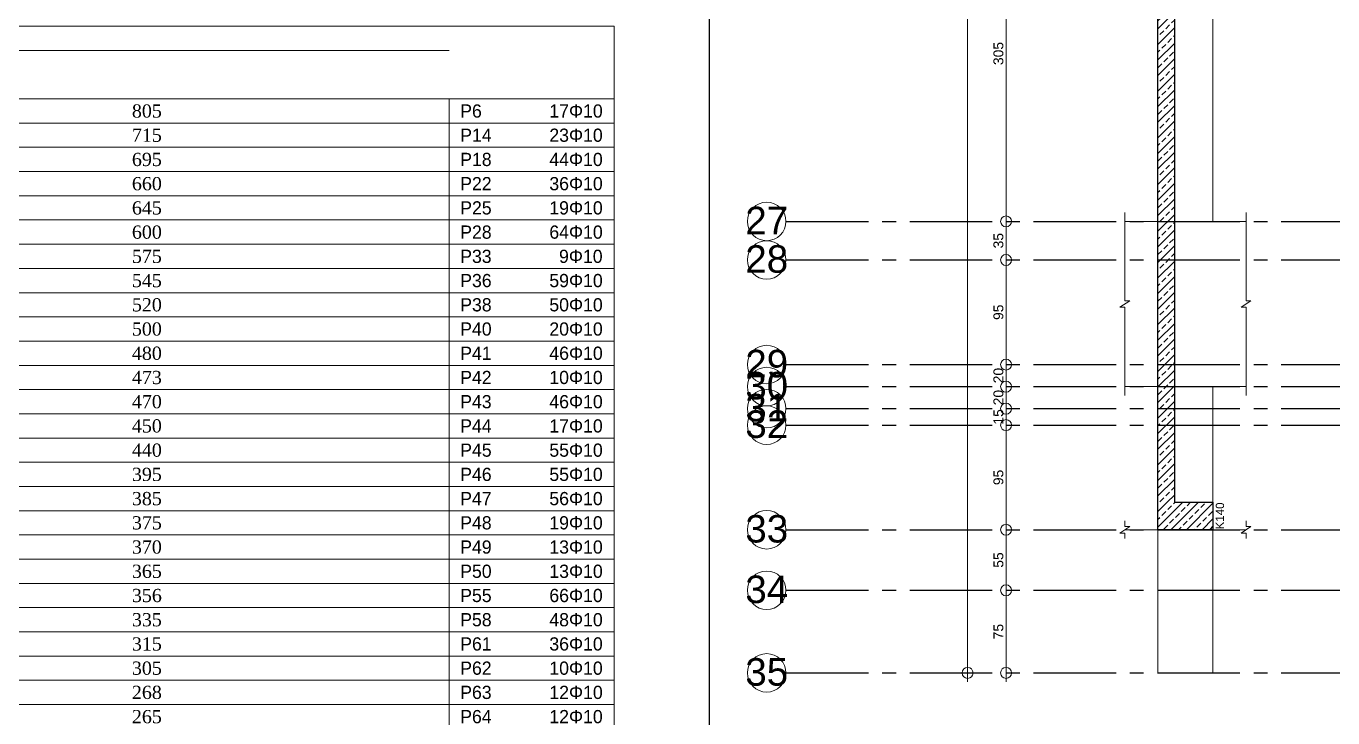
# Model space of a CAD drawing. Header units: millimetres. Extents: x 2232 to 85269, y -3593 to 5869.
# Drawn here: x 49187 to 50374, y 2892 to 3520 of the extents above; entities that cross this region are included whole.
import ezdxf

# ---------------------------------------------------------------- set-up
doc = ezdxf.new("R2010")
doc.units = ezdxf.units.MM
doc.linetypes.add('CENTER2', pattern=[112.5, 75, -12.5, 12.5, -12.5])
doc.linetypes.add('DASHDOT2', pattern=[12.7, 6.35, -3.175, 0, -3.175])
doc.layers.add('aks', color=251, linetype='DASHDOT2', lineweight=35)
for name, color, linetype in [('Donatı Metraj Tablosu', 7, 'Continuous'), ('Standart', 7, 'Continuous'), ('Ölçülendirme', 7, 'Continuous')]:
    doc.layers.add(name, color=color, linetype=linetype)
doc.styles.add('arial_1_18', font='arial.ttf', dxfattribs={"height": 0.2})
doc.styles.add('symbol_1_18', font='symbol.ttf', dxfattribs={"height": 0.2})
doc.styles.add('times new roman_1_18', font='times.ttf', dxfattribs={"height": 0.2})
pattern_1 = [(45, (0, 0), (-7.07107, 7.07107), []), (45, (7.071, 0), (-7.07107, 7.07107), [5, -2.5])]

# ---------------------------------------------------------------- blocks, each defined once
blk = doc.blocks.new('IDE855Entity2559')
at = {"layer": 'Donatı Metraj Tablosu', "color": 1, "linetype": 'Continuous', "lineweight": 5}
for points in [[(4538, 1396), (5288, 1396)], [(5288, 1396), (5288, 604)], [(4588, 1374), (5138, 1374)], [(4538, 1330), (5288, 1330)], [(5138, 1330), (5138, 604)], [(4538, 1308), (5288, 1308)], [(4538, 1286), (5288, 1286)], [(4538, 1264), (5288, 1264)], [(4538, 1242), (5288, 1242)], [(4538, 1220), (5288, 1220)], [(4538, 1198), (5288, 1198)], [(4538, 1176), (5288, 1176)], [(4538, 1154), (5288, 1154)], [(4538, 1132), (5288, 1132)], [(4538, 1110), (5288, 1110)], [(4538, 1088), (5288, 1088)], [(4538, 1066), (5288, 1066)], [(4538, 1044), (5288, 1044)], [(4538, 1022), (5288, 1022)], [(4538, 1000), (5288, 1000)], [(4538, 978), (5288, 978)], [(4538, 956), (5288, 956)], [(4538, 934), (5288, 934)], [(4538, 912), (5288, 912)], [(4538, 890), (5288, 890)], [(4538, 868), (5288, 868)], [(4538, 846), (5288, 846)], [(4538, 824), (5288, 824)], [(4538, 802), (5288, 802)], [(4538, 780), (5288, 780)]]:
    blk.add_lwpolyline(points, dxfattribs=at)
for s, style, p in [('805', 'times new roman_1_18', (4849.7, 1313)), ('R6', 'symbol_1_18', (5148, 1313)), ('17F10', 'symbol_1_18', (5229, 1313)), ('715', 'times new roman_1_18', (4849.7, 1291)), ('R14', 'symbol_1_18', (5148, 1291)), ('23F10', 'symbol_1_18', (5229, 1291)), ('695', 'times new roman_1_18', (4849.7, 1269)), ('R18', 'symbol_1_18', (5148, 1269)), ('44F10', 'symbol_1_18', (5229, 1269)), ('660', 'times new roman_1_18', (4849.7, 1247)), ('R22', 'symbol_1_18', (5148, 1247)), ('36F10', 'symbol_1_18', (5229, 1247)), ('645', 'times new roman_1_18', (4849.7, 1225)), ('R25', 'symbol_1_18', (5148, 1225)), ('19F10', 'symbol_1_18', (5229, 1225)), ('600', 'times new roman_1_18', (4849.7, 1203)), ('R28', 'symbol_1_18', (5148, 1203)), ('64F10', 'symbol_1_18', (5229, 1203)), ('575', 'times new roman_1_18', (4849.7, 1181)), ('R33', 'symbol_1_18', (5148, 1181)), ('9F10', 'symbol_1_18', (5237.8, 1181)), ('545', 'times new roman_1_18', (4849.7, 1159)), ('R36', 'symbol_1_18', (5148, 1159)), ('59F10', 'symbol_1_18', (5229, 1159)), ('520', 'times new roman_1_18', (4849.7, 1137)), ('R38', 'symbol_1_18', (5148, 1137)), ('50F10', 'symbol_1_18', (5229, 1137)), ('500', 'times new roman_1_18', (4849.7, 1115)), ('R40', 'symbol_1_18', (5148, 1115)), ('20F10', 'symbol_1_18', (5229, 1115)), ('480', 'times new roman_1_18', (4849.7, 1093)), ('R41', 'symbol_1_18', (5148, 1093)), ('46F10', 'symbol_1_18', (5229, 1093)), ('473', 'times new roman_1_18', (4849.7, 1071)), ('R42', 'symbol_1_18', (5148, 1071)), ('10F10', 'symbol_1_18', (5229, 1071)), ('470', 'times new roman_1_18', (4849.7, 1049)), ('R43', 'symbol_1_18', (5148, 1049)), ('46F10', 'symbol_1_18', (5229, 1049)), ('450', 'times new roman_1_18', (4849.7, 1027)), ('R44', 'symbol_1_18', (5148, 1027)), ('17F10', 'symbol_1_18', (5229, 1027)), ('440', 'times new roman_1_18', (4849.7, 1005)), ('R45', 'symbol_1_18', (5148, 1005)), ('55F10', 'symbol_1_18', (5229, 1005)), ('395', 'times new roman_1_18', (4849.7, 983)), ('R46', 'symbol_1_18', (5148, 983)), ('55F10', 'symbol_1_18', (5229, 983)), ('385', 'times new roman_1_18', (4849.7, 961)), ('R47', 'symbol_1_18', (5148, 961)), ('56F10', 'symbol_1_18', (5229, 961)), ('375', 'times new roman_1_18', (4849.7, 939)), ('R48', 'symbol_1_18', (5148, 939)), ('19F10', 'symbol_1_18', (5229, 939)), ('370', 'times new roman_1_18', (4849.7, 917)), ('R49', 'symbol_1_18', (5148, 917)), ('13F10', 'symbol_1_18', (5229, 917)), ('365', 'times new roman_1_18', (4849.7, 895)), ('R50', 'symbol_1_18', (5148, 895)), ('13F10', 'symbol_1_18', (5229, 895)), ('356', 'times new roman_1_18', (4849.7, 873)), ('R55', 'symbol_1_18', (5148, 873)), ('66F10', 'symbol_1_18', (5229, 873)), ('335', 'times new roman_1_18', (4849.7, 851)), ('R58', 'symbol_1_18', (5148, 851)), ('48F10', 'symbol_1_18', (5229, 851)), ('315', 'times new roman_1_18', (4849.7, 829)), ('R61', 'symbol_1_18', (5148, 829)), ('36F10', 'symbol_1_18', (5229, 829)), ('305', 'times new roman_1_18', (4849.7, 807)), ('R62', 'symbol_1_18', (5148, 807)), ('10F10', 'symbol_1_18', (5229, 807)), ('268', 'times new roman_1_18', (4849.7, 785)), ('R63', 'symbol_1_18', (5148, 785)), ('12F10', 'symbol_1_18', (5229, 785)), ('265', 'times new roman_1_18', (4849.7, 763)), ('R64', 'symbol_1_18', (5148, 763)), ('12F10', 'symbol_1_18', (5229, 763))]:
    blk.add_text(s, height=12, dxfattribs=dict(at, style=style)).set_placement(p)
blk = doc.blocks.new('IDE382Entity2567')
at = {"layer": 'Standart', "linetype": 'Continuous', "lineweight": -3}
h = blk.add_hatch(dxfattribs=at)
h.set_pattern_fill('ANSI33', color=171, scale=40, style=0)
h.set_pattern_definition(pattern_1)
h.paths.add_polyline_path([(-175, 760), (-175, 155), (-190, 155), (-190, 760)])
h = blk.add_hatch(dxfattribs=at)
h.set_pattern_fill('ANSI33', color=171, scale=40, style=0)
h.set_pattern_definition(pattern_1)
h.paths.add_polyline_path([(-140, 155), (-140, 130), (-190, 130), (-190, 155)])
at = {"layer": 'Standart', "color": 159, "linetype": 'Continuous', "lineweight": -3}
for points in [[(-190, 410), (-190, 760)], [(-175, 760), (-175, 155)], [(-190, 260), (-190, 410)], [(-190, 130), (-190, 260)], [(-175, 155), (-140, 155)], [(-140, 155), (-140, 130)], [(-140, 130), (-190, 130)]]:
    blk.add_lwpolyline(points, dxfattribs=at)
at = {"layer": 'Standart', "color": 163, "linetype": 'Continuous', "lineweight": 5}
for points in [[(-140, 410), (-140, 760)], [(-190, 410), (-220, 410)], [(-110, 410), (-140, 410)], [(-190, 260), (-220, 260)], [(-140, 155), (-140, 260)], [(-110, 260), (-140, 260)], [(-190, 130), (-220, 130)], [(-190, 130), (-190, 0)], [(-140, 0), (-140, 130)], [(-110, 130), (-140, 130)], [(-140, 0), (-190, 0)]]:
    blk.add_lwpolyline(points, dxfattribs=at)
at = {"layer": 'Standart', "color": 1, "linetype": 'Continuous', "lineweight": 5}
for points in [[(-220, 338), (-220, 418)], [(-110, 338), (-110, 418)], [(-224.5, 332), (-215.5, 338)], [(-215.5, 338), (-220, 338)], [(-114.5, 332), (-105.5, 338)], [(-105.5, 338), (-110, 338)], [(-220, 332), (-224.5, 332)], [(-220, 252), (-220, 332)], [(-110, 332), (-114.5, 332)], [(-110, 252), (-110, 332)], [(-224.5, 127), (-215.5, 133)], [(-220, 133), (-220, 138)], [(-215.5, 133), (-220, 133)], [(-114.5, 127), (-105.5, 133)], [(-110, 133), (-110, 138)], [(-105.5, 133), (-110, 133)], [(-220, 127), (-224.5, 127)], [(-220, 122), (-220, 127)], [(-110, 127), (-114.5, 127)], [(-110, 122), (-110, 127)]]:
    blk.add_lwpolyline(points, dxfattribs=at)
at = {"layer": 'Standart', "color": 250, "linetype": 'Continuous', "lineweight": 5, "style": 'arial_1_18'}
blk.add_text('K140', height=7.5, rotation=90, dxfattribs=at).set_placement((-130, 130.3))
blk = doc.blocks.new('IDE382Entity3257')
at = {"layer": 'aks', "color": 251, "linetype": 'CENTER2', "lineweight": -3}
blk.add_lwpolyline([(-528, 0), (0, 0)], dxfattribs=at)
blk = doc.blocks.new('IDE382Entity3260')
at = {"layer": 'aks', "color": 30, "linetype": 'Continuous', "lineweight": 5}
blk.add_circle((-545.5, 0), 17.5, dxfattribs=at)
blk = doc.blocks.new('IDE382Entity3261')
at = {"layer": 'aks', "color": 1, "linetype": 'Continuous', "lineweight": 5, "style": 'arial_1_18'}
blk.add_text('35', height=25, dxfattribs=at).set_placement((-564.9, -11.6))
blk = doc.blocks.new('IDE382Entity3264')
at = {"layer": 'aks', "color": 251, "linetype": 'CENTER2', "lineweight": -3}
blk.add_lwpolyline([(-528, 75), (0, 75)], dxfattribs=at)
blk = doc.blocks.new('IDE382Entity3267')
at = {"layer": 'aks', "color": 30, "linetype": 'Continuous', "lineweight": 5}
blk.add_circle((-545.5, 75), 17.5, dxfattribs=at)
blk = doc.blocks.new('IDE382Entity3268')
at = {"layer": 'aks', "color": 1, "linetype": 'Continuous', "lineweight": 5, "style": 'arial_1_18'}
blk.add_text('34', height=25, dxfattribs=at).set_placement((-564.9, 63.4))
blk = doc.blocks.new('IDE382Entity3271')
at = {"layer": 'aks', "color": 251, "linetype": 'CENTER2', "lineweight": -3}
blk.add_lwpolyline([(-528, 130), (0, 130)], dxfattribs=at)
blk = doc.blocks.new('IDE382Entity3274')
at = {"layer": 'aks', "color": 30, "linetype": 'Continuous', "lineweight": 5}
blk.add_circle((-545.5, 130), 17.5, dxfattribs=at)
blk = doc.blocks.new('IDE382Entity3275')
at = {"layer": 'aks', "color": 1, "linetype": 'Continuous', "lineweight": 5, "style": 'arial_1_18'}
blk.add_text('33', height=25, dxfattribs=at).set_placement((-564.9, 118.4))
blk = doc.blocks.new('IDE382Entity3278')
at = {"layer": 'aks', "color": 251, "linetype": 'CENTER2', "lineweight": -3}
blk.add_lwpolyline([(-528, 225), (0, 225)], dxfattribs=at)
blk = doc.blocks.new('IDE382Entity3281')
at = {"layer": 'aks', "color": 30, "linetype": 'Continuous', "lineweight": 5}
blk.add_circle((-545.5, 225), 17.5, dxfattribs=at)
blk = doc.blocks.new('IDE382Entity3282')
at = {"layer": 'aks', "color": 1, "linetype": 'Continuous', "lineweight": 5, "style": 'arial_1_18'}
blk.add_text('32', height=25, dxfattribs=at).set_placement((-564.9, 213.4))
blk = doc.blocks.new('IDE382Entity3285')
at = {"layer": 'aks', "color": 251, "linetype": 'CENTER2', "lineweight": -3}
blk.add_lwpolyline([(-528, 375), (0, 375)], dxfattribs=at)
blk = doc.blocks.new('IDE382Entity3288')
at = {"layer": 'aks', "color": 30, "linetype": 'Continuous', "lineweight": 5}
blk.add_circle((-545.5, 375), 17.5, dxfattribs=at)
blk = doc.blocks.new('IDE382Entity3289')
at = {"layer": 'aks', "color": 1, "linetype": 'Continuous', "lineweight": 5, "style": 'arial_1_18'}
blk.add_text('28', height=25, dxfattribs=at).set_placement((-564.9, 363.4))
blk = doc.blocks.new('IDE382Entity3292')
at = {"layer": 'aks', "color": 251, "linetype": 'CENTER2', "lineweight": -3}
blk.add_lwpolyline([(-528, 240), (0, 240)], dxfattribs=at)
blk = doc.blocks.new('IDE382Entity3295')
at = {"layer": 'aks', "color": 30, "linetype": 'Continuous', "lineweight": 5}
blk.add_circle((-545.5, 240), 17.5, dxfattribs=at)
blk = doc.blocks.new('IDE382Entity3296')
at = {"layer": 'aks', "color": 1, "linetype": 'Continuous', "lineweight": 5, "style": 'arial_1_18'}
blk.add_text('31', height=25, dxfattribs=at).set_placement((-564.9, 228.4))
blk = doc.blocks.new('IDE382Entity3299')
at = {"layer": 'aks', "color": 251, "linetype": 'CENTER2', "lineweight": -3}
blk.add_lwpolyline([(-528, 280), (0, 280)], dxfattribs=at)
blk = doc.blocks.new('IDE382Entity3302')
at = {"layer": 'aks', "color": 30, "linetype": 'Continuous', "lineweight": 5}
blk.add_circle((-545.5, 280), 17.5, dxfattribs=at)
blk = doc.blocks.new('IDE382Entity3303')
at = {"layer": 'aks', "color": 1, "linetype": 'Continuous', "lineweight": 5, "style": 'arial_1_18'}
blk.add_text('29', height=25, dxfattribs=at).set_placement((-564.9, 268.4))
blk = doc.blocks.new('IDE382Entity3306')
at = {"layer": 'aks', "color": 251, "linetype": 'CENTER2', "lineweight": -3}
blk.add_lwpolyline([(-528, 260), (0, 260)], dxfattribs=at)
blk = doc.blocks.new('IDE382Entity3309')
at = {"layer": 'aks', "color": 30, "linetype": 'Continuous', "lineweight": 5}
blk.add_circle((-545.5, 260), 17.5, dxfattribs=at)
blk = doc.blocks.new('IDE382Entity3310')
at = {"layer": 'aks', "color": 1, "linetype": 'Continuous', "lineweight": 5, "style": 'arial_1_18'}
blk.add_text('30', height=25, dxfattribs=at).set_placement((-564.9, 248.4))
blk = doc.blocks.new('IDE382Entity3313')
at = {"layer": 'aks', "color": 251, "linetype": 'CENTER2', "lineweight": -3}
blk.add_lwpolyline([(-528, 410), (0, 410)], dxfattribs=at)
blk = doc.blocks.new('IDE382Entity3316')
at = {"layer": 'aks', "color": 30, "linetype": 'Continuous', "lineweight": 5}
blk.add_circle((-545.5, 410), 17.5, dxfattribs=at)
blk = doc.blocks.new('IDE382Entity3317')
at = {"layer": 'aks', "color": 1, "linetype": 'Continuous', "lineweight": 5, "style": 'arial_1_18'}
blk.add_text('27', height=25, dxfattribs=at).set_placement((-564.9, 398.4))
blk = doc.blocks.new('IDE382Entity3843')
at = {"layer": 'Ölçülendirme', "color": 1, "linetype": 'Continuous', "lineweight": 5}
for points in [[(-363, -8), (-363, 2338)], [(-328, -8), (-328, 2338)]]:
    blk.add_lwpolyline(points, dxfattribs=at)
for centre in [(-328, 410), (-328, 375), (-328, 280), (-328, 260), (-328, 240), (-328, 225), (-328, 130), (-328, 75), (-363, 0), (-328, 0)]:
    blk.add_circle(centre, 5, dxfattribs=at)
at = {"layer": 'Ölçülendirme', "color": 1, "linetype": 'Continuous', "lineweight": 5, "style": 'arial_1_18'}
for s, p in [('305', (-330.5, 552)), ('35', (-330.5, 385.5)), ('95', (-330.5, 320.5)), ('20', (-330.5, 263)), ('20', (-330.5, 243)), ('15', (-330.5, 225.5)), ('95', (-330.5, 170.5)), ('55', (-330.5, 95.5)), ('75', (-330.5, 30.5))]:
    blk.add_text(s, height=9, rotation=90, dxfattribs=at).set_placement(p)

msp = doc.modelspace()

# ---------------------------------------------------------------- linework, layer by layer
msp.add_line((49807.7, 1368.7), (49807.7, 5868.7))

# ---------------------------------------------------------------- block references
at = {"layer": 'aks'}
for name in ['IDE382Entity3316', 'IDE382Entity3317', 'IDE382Entity3313', 'IDE382Entity3288', 'IDE382Entity3289', 'IDE382Entity3285', 'IDE382Entity3302', 'IDE382Entity3303', 'IDE382Entity3310', 'IDE382Entity3309', 'IDE382Entity3299', 'IDE382Entity3296', 'IDE382Entity3295', 'IDE382Entity3306', 'IDE382Entity3282', 'IDE382Entity3281', 'IDE382Entity3292', 'IDE382Entity3278', 'IDE382Entity3275', 'IDE382Entity3274', 'IDE382Entity3271', 'IDE382Entity3268', 'IDE382Entity3267', 'IDE382Entity3264', 'IDE382Entity3261', 'IDE382Entity3260', 'IDE382Entity3257']:
    msp.add_blockref(name, (50405.2, 2932.9), dxfattribs=at)
at = {"layer": 'Standart'}
for name, p in [('IDE382Entity3843', (50405.2, 2932.9)), ('IDE382Entity2567', (50405.2, 2932.9)), ('IDE855Entity2559', (44433.2, 2124.2))]:
    msp.add_blockref(name, p, dxfattribs=at)

doc.saveas('drawing.dxf')
